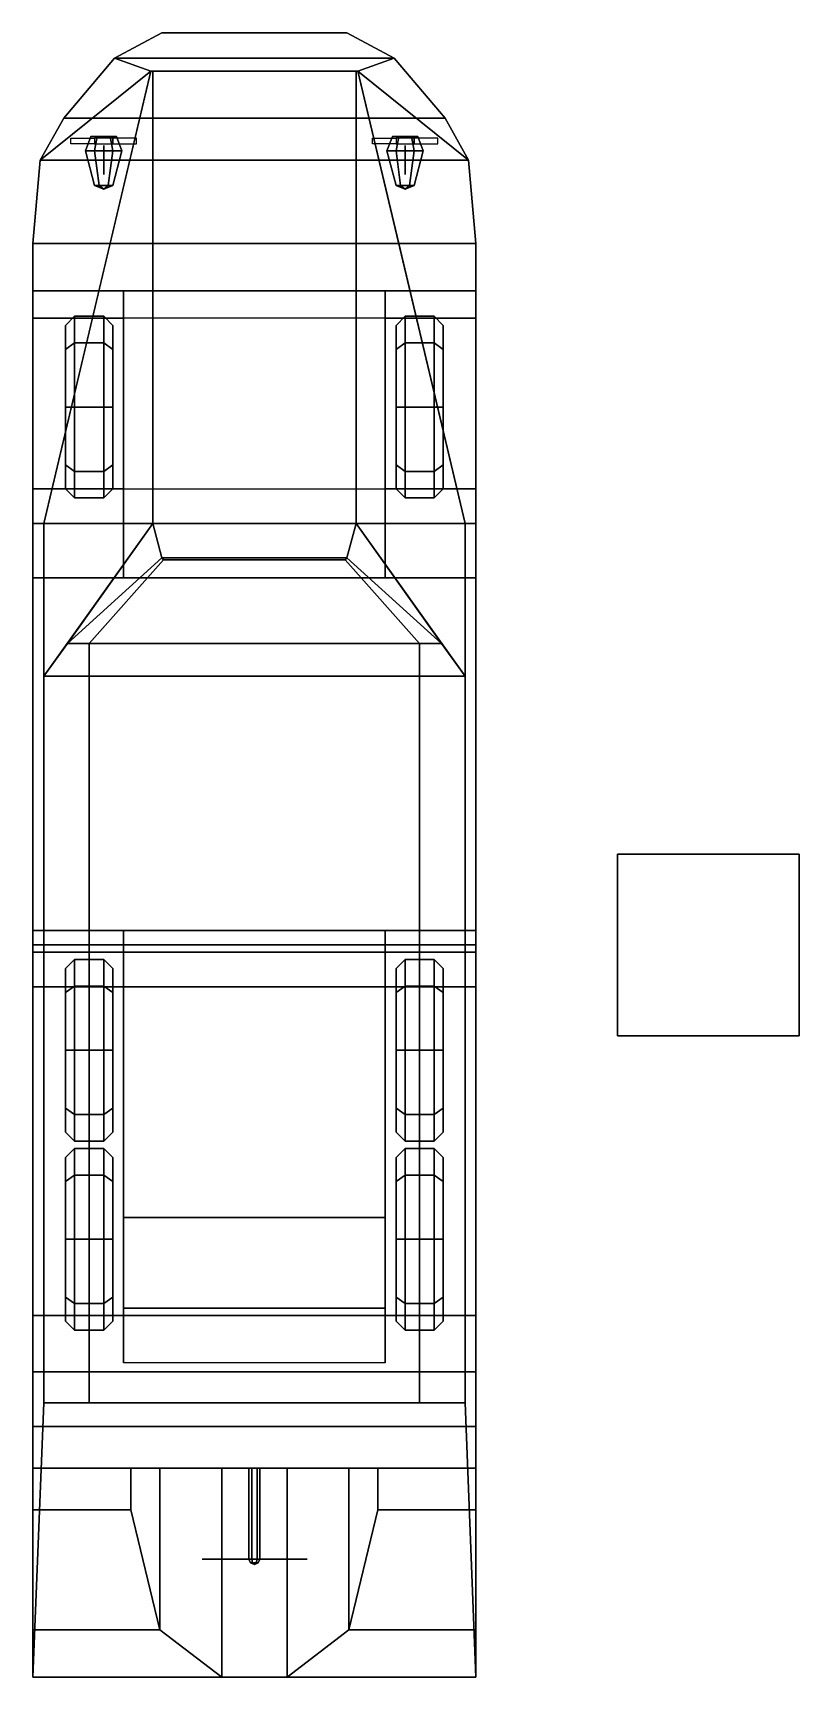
# Model space of a CAD drawing. Header units: millimetres. Extents: x -1.22 to 3, y -4.53 to 4.52.
import ezdxf

# ---------------------------------------------------------------- set-up
doc = ezdxf.new("R2010")
doc.units = ezdxf.units.MM
for name, color, linetype in [('propeller', 1, 'Continuous'), ('tent', 3, 'Continuous'), ('wheels', 2, 'Continuous')]:
    doc.layers.add(name, color=color, linetype=linetype)

msp = doc.modelspace()

# ---------------------------------------------------------------- linework, layer by layer
for points in [[(-0.51, 4.52, 1.42), (-0.77, 4.38, 1.38), (-0.77, 4.38, 1.6), (-0.51, 4.52, 1.6)], [(-0.51, 4.52, 1.6), (-0.77, 4.38, 1.6), (0.77, 4.38, 1.6), (0.51, 4.52, 1.6)], [(0.51, 4.52, 1.6), (0.51, 4.52, 1.42), (-0.51, 4.52, 1.42), (-0.51, 4.52, 1.6)], [(0.77, 4.38, 1.6), (0.77, 4.38, 1.38), (0.51, 4.52, 1.42), (0.51, 4.52, 1.6)], [(-1.05, 4.05, 1.6), (-1.18, 3.82, 1.6), (-0.57, 4.31, 1.6), (-0.77, 4.38, 1.6)], [(-0.77, 4.38, 1.38), (-1.05, 4.05, 1.12), (-1.05, 4.05, 1.6), (-0.77, 4.38, 1.6)], [(0.77, 4.38, 1.38), (1.05, 4.05, 1.12), (-1.05, 4.05, 1.12), (-0.77, 4.38, 1.38)], [(0.77, 4.38, 1.6), (0.77, 4.38, 1.38), (-0.77, 4.38, 1.38), (-0.77, 4.38, 1.6)], [(-0.77, 4.38, 1.6), (-0.77, 4.38, 1.38), (0.77, 4.38, 1.38), (0.77, 4.38, 1.6)], [(-0.77, 4.38, 1.6), (-0.57, 4.31, 1.6), (0.57, 4.31, 1.6), (0.77, 4.38, 1.6)], [(0.77, 4.38, 1.6), (0.57, 4.31, 1.6), (1.18, 3.82, 1.6), (1.05, 4.05, 1.6)], [(1.05, 4.05, 1.6), (1.05, 4.05, 1.12), (0.77, 4.38, 1.38), (0.77, 4.38, 1.6)], [(-1.18, 3.82, 1.6), (-1.22, 3.36, 1.6), (-0.7951, 3.36, 1.6), (-0.57, 4.31, 1.6)], [(-0.57, 4.31, 1.6), (-1.16, 1.82, 1.6), (-0.56, 1.82, 1.9), (-0.56, 4.31, 1.65)], [(0.56, 4.31, 1.65), (0.57, 4.31, 1.6), (-0.57, 4.31, 1.6), (-0.56, 4.31, 1.65)], [(-0.56, 4.31, 1.65), (-0.56, 1.82, 1.9), (0.56, 1.82, 1.9), (0.56, 4.31, 1.65)], [(0.56, 1.82, 1.9), (1.16, 1.82, 1.6), (0.57, 4.31, 1.6), (0.56, 4.31, 1.65)], [(0.57, 4.31, 1.6), (0.7951, 3.36, 1.6), (1.22, 3.36, 1.6), (1.18, 3.82, 1.6)], [(-1.05, 4.05, 1.12), (-1.18, 3.82, 0.94), (-1.18, 3.82, 1.6), (-1.05, 4.05, 1.6)], [(1.05, 4.05, 1.12), (1.18, 3.82, 0.94), (-1.18, 3.82, 0.94), (-1.05, 4.05, 1.12)], [(1.18, 3.82, 1.6), (1.18, 3.82, 0.94), (1.05, 4.05, 1.12), (1.05, 4.05, 1.6)], [(-0.88, 3.91, 1.84), (-1.01, 3.91, 1.6), (-1.01, 3.94, 1.6), (-0.88, 3.94, 1.84)], [(-0.93, 3.87, 1.72), (-0.88, 3.87, 1.8066), (-0.865, 3.95, 1.7806), (-0.9, 3.95, 1.72)], [(-0.88, 3.87, 1.6334), (-0.93, 3.87, 1.72), (-0.9, 3.95, 1.72), (-0.865, 3.95, 1.6594)], [(-0.9, 3.95, 1.72), (-0.76, 3.95, 1.72), (-0.795, 3.95, 1.6594), (-0.865, 3.95, 1.6594)], [(-0.865, 3.95, 1.7806), (-0.795, 3.95, 1.7806), (-0.76, 3.95, 1.72), (-0.9, 3.95, 1.72)], [(-0.88, 3.87, 1.8066), (-0.78, 3.87, 1.8066), (-0.795, 3.95, 1.7806), (-0.865, 3.95, 1.7806)], [(-0.78, 3.87, 1.6334), (-0.88, 3.87, 1.6334), (-0.865, 3.95, 1.6594), (-0.795, 3.95, 1.6594)], [(-0.88, 3.91, 1.84), (-0.78, 3.91, 1.84), (-0.78, 3.94, 1.84), (-0.88, 3.94, 1.84)], [(-0.83, 3.77, 1.66), (-0.83, 3.74, 1.6), (-0.83, 3.9, 1.6), (-0.83, 3.9, 1.65)], [(-0.78, 3.87, 1.8066), (-0.73, 3.87, 1.72), (-0.76, 3.95, 1.72), (-0.795, 3.95, 1.7806)], [(-0.73, 3.87, 1.72), (-0.78, 3.87, 1.6334), (-0.795, 3.95, 1.6594), (-0.76, 3.95, 1.72)], [(-0.78, 3.91, 1.84), (-0.65, 3.91, 1.6), (-0.65, 3.94, 1.6), (-0.78, 3.94, 1.84)], [(0.78, 3.91, 1.84), (0.65, 3.91, 1.6), (0.65, 3.94, 1.6), (0.78, 3.94, 1.84)], [(0.78, 3.87, 1.6334), (0.73, 3.87, 1.72), (0.76, 3.95, 1.72), (0.795, 3.95, 1.6594)], [(0.73, 3.87, 1.72), (0.78, 3.87, 1.8066), (0.795, 3.95, 1.7806), (0.76, 3.95, 1.72)], [(0.795, 3.95, 1.7806), (0.865, 3.95, 1.7806), (0.9, 3.95, 1.72), (0.76, 3.95, 1.72)], [(0.76, 3.95, 1.72), (0.9, 3.95, 1.72), (0.865, 3.95, 1.6594), (0.795, 3.95, 1.6594)], [(0.88, 3.87, 1.6334), (0.78, 3.87, 1.6334), (0.795, 3.95, 1.6594), (0.865, 3.95, 1.6594)], [(0.78, 3.87, 1.8066), (0.88, 3.87, 1.8066), (0.865, 3.95, 1.7806), (0.795, 3.95, 1.7806)], [(0.78, 3.91, 1.84), (0.88, 3.91, 1.84), (0.88, 3.94, 1.84), (0.78, 3.94, 1.84)], [(0.83, 3.77, 1.66), (0.83, 3.74, 1.6), (0.83, 3.9, 1.6), (0.83, 3.9, 1.65)], [(0.93, 3.87, 1.72), (0.88, 3.87, 1.6334), (0.865, 3.95, 1.6594), (0.9, 3.95, 1.72)], [(0.88, 3.87, 1.8066), (0.93, 3.87, 1.72), (0.9, 3.95, 1.72), (0.865, 3.95, 1.7806)], [(0.88, 3.91, 1.84), (1.01, 3.91, 1.6), (1.01, 3.94, 1.6), (0.88, 3.94, 1.84)], [(-1.18, 3.82, 0.94), (-1.22, 3.36, 0.62), (-1.22, 3.36, 1.6), (-1.18, 3.82, 1.6)], [(1.18, 3.82, 0.94), (1.22, 3.36, 0.62), (-1.22, 3.36, 0.62), (-1.18, 3.82, 0.94)], [(-0.93, 3.87, 1.72), (-0.88, 3.87, 1.6334), (-0.855, 3.68, 1.6767), (-0.88, 3.68, 1.72)], [(-0.88, 3.87, 1.8066), (-0.93, 3.87, 1.72), (-0.88, 3.68, 1.72), (-0.855, 3.68, 1.7633)], [(-0.88, 3.87, 1.6334), (-0.78, 3.87, 1.6334), (-0.805, 3.68, 1.6767), (-0.855, 3.68, 1.6767)], [(-0.78, 3.87, 1.8066), (-0.88, 3.87, 1.8066), (-0.855, 3.68, 1.7633), (-0.805, 3.68, 1.7633)], [(-0.78, 3.87, 1.6334), (-0.73, 3.87, 1.72), (-0.78, 3.68, 1.72), (-0.805, 3.68, 1.6767)], [(-0.73, 3.87, 1.72), (-0.78, 3.87, 1.8066), (-0.805, 3.68, 1.7633), (-0.78, 3.68, 1.72)], [(0.78, 3.87, 1.8066), (0.73, 3.87, 1.72), (0.78, 3.68, 1.72), (0.805, 3.68, 1.7633)], [(0.73, 3.87, 1.72), (0.78, 3.87, 1.6334), (0.805, 3.68, 1.6767), (0.78, 3.68, 1.72)], [(0.88, 3.87, 1.8066), (0.78, 3.87, 1.8066), (0.805, 3.68, 1.7633), (0.855, 3.68, 1.7633)], [(0.78, 3.87, 1.6334), (0.88, 3.87, 1.6334), (0.855, 3.68, 1.6767), (0.805, 3.68, 1.6767)], [(0.93, 3.87, 1.72), (0.88, 3.87, 1.8066), (0.855, 3.68, 1.7633), (0.88, 3.68, 1.72)], [(0.88, 3.87, 1.6334), (0.93, 3.87, 1.72), (0.88, 3.68, 1.72), (0.855, 3.68, 1.6767)], [(1.22, 3.36, 1.6), (1.22, 3.36, 0.62), (1.18, 3.82, 0.94), (1.18, 3.82, 1.6)], [(-0.88, 3.68, 1.72), (-0.855, 3.68, 1.6767), (-0.83, 3.66, 1.72)], [(-0.855, 3.68, 1.7633), (-0.88, 3.68, 1.72), (-0.83, 3.66, 1.72)], [(-0.855, 3.68, 1.6767), (-0.805, 3.68, 1.6767), (-0.83, 3.66, 1.72)], [(-0.805, 3.68, 1.7633), (-0.855, 3.68, 1.7633), (-0.83, 3.66, 1.72)], [(-0.805, 3.68, 1.6767), (-0.78, 3.68, 1.72), (-0.83, 3.66, 1.72)], [(-0.78, 3.68, 1.72), (-0.805, 3.68, 1.7633), (-0.83, 3.66, 1.72)], [(0.805, 3.68, 1.7633), (0.78, 3.68, 1.72), (0.83, 3.66, 1.72)], [(0.78, 3.68, 1.72), (0.805, 3.68, 1.6767), (0.83, 3.66, 1.72)], [(0.855, 3.68, 1.7633), (0.805, 3.68, 1.7633), (0.83, 3.66, 1.72)], [(0.805, 3.68, 1.6767), (0.855, 3.68, 1.6767), (0.83, 3.66, 1.72)], [(0.88, 3.68, 1.72), (0.855, 3.68, 1.7633), (0.83, 3.66, 1.72)], [(0.855, 3.68, 1.6767), (0.88, 3.68, 1.72), (0.83, 3.66, 1.72)], [(-1.22, 3.36, 0.79), (-1.22, 3.1, 0.79), (-1.22, 2.95, 1.01), (-1.22, 3.36, 1.01)], [(-1.22, 3.36, 0.62), (-1.22, 3.1, 0.52), (-1.22, 3.1, 0.79), (-1.22, 3.36, 0.79)], [(1.22, 3.36, 0.62), (1.22, 3.1, 0.52), (-1.22, 3.1, 0.52), (-1.22, 3.36, 0.62)], [(-1.22, 3.36, 1.01), (-1.22, -4.27, 1.01), (-1.22, -4.27, 1.6), (-1.22, 3.36, 1.6)], [(-1.22, 3.36, 1.6), (-1.22, 1.82, 1.6), (-1.16, 1.82, 1.6), (-0.7951, 3.36, 1.6)], [(0.7951, 3.36, 1.6), (1.16, 1.82, 1.6), (1.22, 1.82, 1.6), (1.22, 3.36, 1.6)], [(1.22, 2.95, 1.01), (1.22, 3.1, 0.79), (1.22, 3.36, 0.79), (1.22, 3.36, 1.01)], [(1.22, 3.1, 0.79), (1.22, 3.1, 0.52), (1.22, 3.36, 0.62), (1.22, 3.36, 0.79)], [(1.22, -4.27, 1.6), (1.22, -4.27, 1.01), (1.22, 3.36, 1.01), (1.22, 3.36, 1.6)], [(-1.22, 2.95, 1.01), (-1.22, 3.1, 0.79), (1.22, 3.1, 0.79), (1.22, 2.95, 1.01)], [(-1.22, 3.1, 0.79), (-1.22, 3.1, 0.52), (1.22, 3.1, 0.52), (1.22, 3.1, 0.79)], [(-0.72, 3.1, 0.52), (-0.72, 1.52, 0.45), (-0.72, 2.01, 1.01), (-0.72, 3.1, 1.01)], [(0.72, 3.1, 0.52), (0.72, 1.52, 0.45), (-0.72, 1.52, 0.45), (-0.72, 3.1, 0.52)], [(0.72, 2.01, 1.01), (0.72, 1.52, 0.45), (0.72, 3.1, 0.52), (0.72, 3.1, 1.01)], [(-0.72, 2.95, 1.01), (-0.72, 2.01, 1.01), (-1.22, 2.01, 1.01), (-1.22, 2.95, 1.01)], [(1.22, 2.01, 1.01), (0.72, 2.01, 1.01), (0.72, 2.95, 1.01), (1.22, 2.95, 1.01)], [(-1.22, 1.52, 0.45), (-1.22, -0.42, 0.45), (-1.22, -0.42, 1.01), (-1.22, 2.01, 1.01)], [(1.22, 2.01, 1.01), (1.22, 1.52, 0.45), (-1.22, 1.52, 0.45), (-1.22, 2.01, 1.01)], [(1.22, -0.42, 1.01), (1.22, -0.42, 0.45), (1.22, 1.52, 0.45), (1.22, 2.01, 1.01)], [(-1.22, 1.82, 1.6), (-1.22, -4.53, 1.6), (-1.16, -3.02, 1.6), (-1.16, 1.82, 1.6)], [(-1.16, 1.82, 1.6), (-1.16, 0.98, 1.6), (-1.16, 0.98, 1.9), (-0.56, 1.82, 1.9)], [(-0.56, 1.82, 1.9), (-1.16, 0.98, 1.9), (-1.16, 0.98, 2.08), (-0.56, 1.82, 2.16)], [(-0.56, 1.82, 2.16), (-1.03, 1.16, 2.09), (-1.03, 1.16, 2.15), (-0.51, 1.63, 2.44)], [(0.51, 1.63, 2.44), (0.56, 1.82, 2.16), (-0.56, 1.82, 2.16), (-0.51, 1.63, 2.44)], [(0.56, 1.82, 2.16), (0.56, 1.82, 1.9), (-0.56, 1.82, 1.9), (-0.56, 1.82, 2.16)], [(1.03, 1.16, 2.15), (1.03, 1.16, 2.09), (0.56, 1.82, 2.16), (0.51, 1.63, 2.44)], [(1.16, 0.98, 1.9), (1.16, 0.98, 1.6), (1.16, 1.82, 1.6), (0.56, 1.82, 1.9)], [(1.16, 0.98, 2.08), (1.16, 0.98, 1.9), (0.56, 1.82, 1.9), (0.56, 1.82, 2.16)], [(1.16, 1.82, 1.6), (1.16, -3.02, 1.6), (1.22, -4.53, 1.6), (1.22, 1.82, 1.6)], [(1.22, 1.52, 0.45), (1.22, -0.42, 0.45), (-1.22, -0.42, 0.45), (-1.22, 1.52, 0.45)], [(-1.16, 0.98, 1.6), (-1.16, -3.02, 1.6), (-1.16, -3.02, 1.94), (-1.16, 0.98, 1.82)], [(1.16, -3.02, 1.94), (1.16, -3.02, 1.6), (1.16, 0.98, 1.6), (1.16, 0.98, 1.82)], [(3, 0, -2), (3, 0, -3), (2, 0, -3), (2, 0, -2)], [(3, 0, -3), (3, -1, -3), (2, -1, -3), (2, 0, -3)], [(2, 0, -3), (2, -1, -3), (2, -1, -2), (2, 0, -2)], [(2, 0, -2), (2, -1, -2), (3, -1, -2), (3, 0, -2)], [(3, -1, -2), (3, -1, -3), (3, 0, -3), (3, 0, -2)], [(-1.22, -0.42, 0.45), (-1.22, -0.5, 0.75), (-1.22, -0.54, 0.79), (-1.22, -0.42, 0.79)], [(-1.22, -0.42, 0.79), (-1.22, -0.54, 0.79), (-1.22, -0.73, 1.01), (-1.22, -0.42, 1.01)], [(1.22, -0.42, 0.45), (1.22, -0.5, 0.75), (-1.22, -0.5, 0.75), (-1.22, -0.42, 0.45)], [(-0.72, -0.42, 0.47), (-0.72, -2, 0.43), (-0.72, -2, 1.01), (-0.72, -0.42, 1.01)], [(0.72, -0.42, 0.47), (0.72, -2, 0.43), (-0.72, -2, 0.43), (-0.72, -0.42, 0.47)], [(0.72, -2, 1.01), (0.72, -2, 0.43), (0.72, -0.42, 0.47), (0.72, -0.42, 1.01)], [(1.22, -0.54, 0.79), (1.22, -0.5, 0.75), (1.22, -0.42, 0.45), (1.22, -0.42, 0.79)], [(1.22, -0.73, 1.01), (1.22, -0.54, 0.79), (1.22, -0.42, 0.79), (1.22, -0.42, 1.01)], [(-1.22, -0.54, 0.79), (-1.22, -0.5, 0.75), (1.22, -0.5, 0.75), (1.22, -0.54, 0.79)], [(-1.22, -0.73, 1.01), (-1.22, -0.54, 0.79), (1.22, -0.54, 0.79), (1.22, -0.73, 1.01)], [(-1.22, -2.54, 1.01), (-1.22, -0.73, 1.01), (1.22, -0.73, 1.01), (1.22, -2.54, 1.01)], [(2, -1, -2), (2, -1, -3), (3, -1, -3), (3, -1, -2)], [(-0.72, -2, 0.43), (-0.72, -2.5, 0.65), (-0.72, -2.5, 1.01), (-0.72, -2, 1.01)], [(0.72, -2, 0.43), (0.72, -2.5, 0.65), (-0.72, -2.5, 0.65), (-0.72, -2, 0.43)], [(0.72, -2.5, 1.01), (0.72, -2.5, 0.65), (0.72, -2, 0.43), (0.72, -2, 1.01)], [(-0.72, -2.5, 0.65), (-0.72, -2.8, 0.65), (-0.72, -2.54, 1.01), (-0.72, -2.5, 1.01)], [(0.72, -2.5, 0.65), (0.72, -2.8, 0.65), (-0.72, -2.8, 0.65), (-0.72, -2.5, 0.65)], [(0.72, -2.54, 1.01), (0.72, -2.8, 0.65), (0.72, -2.5, 0.65), (0.72, -2.5, 1.01)], [(-1.22, -2.85, 0.58), (-1.22, -3.15, 0.46), (-1.22, -3.15, 1.01), (-1.22, -2.54, 1.01)], [(1.22, -2.54, 1.01), (1.22, -2.85, 0.58), (-1.22, -2.85, 0.58), (-1.22, -2.54, 1.01)], [(1.22, -3.15, 1.01), (1.22, -3.15, 0.46), (1.22, -2.85, 0.58), (1.22, -2.54, 1.01)], [(1.22, -2.85, 0.58), (1.22, -3.15, 0.46), (-1.22, -3.15, 0.46), (-1.22, -2.85, 0.58)], [(1.16, -3.02, 1.6), (-1.16, -3.02, 1.6), (-1.22, -4.53, 1.6), (1.22, -4.53, 1.6)], [(-1.16, -3.02, 1.94), (-1.16, -3.02, 1.6), (1.16, -3.02, 1.6), (1.16, -3.02, 1.94)], [(-1.22, -3.15, 0.46), (-1.22, -3.38, 0.46), (-1.22, -3.38, 1.01), (-1.22, -3.15, 1.01)], [(1.22, -3.15, 0.46), (1.22, -3.38, 0.46), (-1.22, -3.38, 0.46), (-1.22, -3.15, 0.46)], [(1.22, -3.38, 1.01), (1.22, -3.38, 0.46), (1.22, -3.15, 0.46), (1.22, -3.15, 1.01)], [(-1.22, -3.38, 0.46), (-1.22, -3.61, 0.53), (-1.22, -4.27, 1.01), (-1.22, -3.38, 1.01)], [(-0.68, -3.38, 0.46), (-0.68, -3.61, 0.53), (-1.22, -3.61, 0.53), (-1.22, -3.38, 0.46)], [(-0.68, -3.61, 0.53), (-0.68, -3.61, 0.53), (-0.68, -3.38, 0.46), (-0.68, -3.38, 0.53)], [(-0.52, -4.27, 1.01), (-0.68, -3.61, 0.53), (-0.68, -3.38, 0.53), (-0.52, -3.38, 1.01)], [(0.52, -3.38, 1.01), (-0.52, -3.38, 1.01), (-0.68, -3.38, 0.53), (0.68, -3.38, 0.53)], [(0.68, -3.38, 0.53), (-0.68, -3.38, 0.53), (-0.68, -3.38, 0.46), (0.68, -3.38, 0.46)], [(-0.18, -4.53, 1.19), (-0.52, -4.27, 1.01), (-0.52, -3.38, 1.01), (-0.18, -3.38, 1.19)], [(0.18, -3.38, 1.19), (-0.18, -3.38, 1.19), (-0.52, -3.38, 1.01), (0.52, -3.38, 1.01)], [(0.18, -4.53, 1.19), (-0.18, -4.53, 1.19), (-0.18, -3.38, 1.19), (0.18, -3.38, 1.19)], [(0.52, -4.27, 1.01), (0.18, -4.53, 1.19), (0.18, -3.38, 1.19), (0.52, -3.38, 1.01)], [(0.52, -4.27, 1.01), (0.52, -3.38, 1.01), (0.68, -3.38, 0.53), (0.68, -3.61, 0.53)], [(1.22, -3.38, 0.46), (1.22, -3.61, 0.53), (0.68, -3.61, 0.53), (0.68, -3.38, 0.46)], [(0.68, -3.61, 0.53), (0.68, -3.38, 0.53), (0.68, -3.38, 0.46), (0.68, -3.61, 0.53)], [(1.22, -4.27, 1.01), (1.22, -3.61, 0.53), (1.22, -3.38, 0.46), (1.22, -3.38, 1.01)], [(-1.22, -4.27, 1.01), (-1.22, -3.61, 0.53), (-0.68, -3.61, 0.53), (-0.52, -4.27, 1.01)], [(0.52, -4.27, 1.01), (0.68, -3.61, 0.53), (1.22, -3.61, 0.53), (1.22, -4.27, 1.01)], [(-1.22, -4.27, 1.01), (-1.22, -4.53, 1.19), (-1.22, -4.53, 1.6), (-1.22, -4.27, 1.6)], [(-0.52, -4.27, 1.01), (-0.18, -4.53, 1.19), (-1.22, -4.53, 1.19), (-1.22, -4.27, 1.01)], [(1.22, -4.27, 1.01), (1.22, -4.53, 1.19), (0.18, -4.53, 1.19), (0.52, -4.27, 1.01)], [(1.22, -4.53, 1.6), (1.22, -4.53, 1.19), (1.22, -4.27, 1.01), (1.22, -4.27, 1.6)], [(-1.22, -4.53, 1.6), (-1.22, -4.53, 1.19), (1.22, -4.53, 1.19), (1.22, -4.53, 1.6)]]:
    msp.add_3dface(points)
at = {"layer": 'propeller'}
for points in [[(-0.015, -3.38, 0.906), (-0.03, -3.38, 0.88), (-0.03, -3.88, 0.88), (-0.015, -3.88, 0.906)], [(-0.03, -3.38, 0.88), (-0.015, -3.38, 0.854), (-0.015, -3.88, 0.854), (-0.03, -3.88, 0.88)], [(0.015, -3.38, 0.906), (-0.015, -3.38, 0.906), (-0.015, -3.88, 0.906), (0.015, -3.88, 0.906)], [(-0.015, -3.38, 0.854), (0.015, -3.38, 0.854), (0.015, -3.88, 0.854), (-0.015, -3.88, 0.854)], [(0.03, -3.38, 0.88), (0.015, -3.38, 0.906), (0.015, -3.88, 0.906), (0.03, -3.88, 0.88)], [(0.015, -3.38, 0.854), (0.03, -3.38, 0.88), (0.03, -3.88, 0.88), (0.015, -3.88, 0.854)], [(-0.2872, -3.88, 1.0375), (-0.2229, -3.88, 1.0861), (-0.2245, -3.88, 0.8889), (-0.2832, -3.88, 0.9705)], [(-0.2229, -3.88, 1.0861), (-0.146, -3.88, 1.0728), (-0.0883, -3.88, 0.9329), (-0.2245, -3.88, 0.8889)], [(-0.146, -3.88, 1.0728), (-0.0513, -3.88, 0.9889), (0.0087, -3.88, 0.885), (-0.0883, -3.88, 0.9329)], [(-0.0671, -3.88, 0.5839), (-0.094, -3.88, 0.6572), (-0.0017, -3.88, 0.7771), (0.1045, -3.88, 0.6811)], [(-0.094, -3.88, 0.6572), (-0.0687, -3.88, 0.7811), (-0.0087, -3.88, 0.885), (-0.0017, -3.88, 0.7771)], [(0.0072, -3.88, 0.5525), (-0.0671, -3.88, 0.5839), (0.1045, -3.88, 0.6811), (0.0632, -3.88, 0.5895)], [(-0.0212, -3.9012, 0.88), (-0.03, -3.88, 0.88), (-0.015, -3.88, 0.854), (-0.0106, -3.9012, 0.8616)], [(-0.0106, -3.9012, 0.8984), (-0.015, -3.88, 0.906), (-0.03, -3.88, 0.88), (-0.0212, -3.9012, 0.88)], [(-0.0106, -3.9012, 0.8616), (-0.015, -3.88, 0.854), (0.015, -3.88, 0.854), (0.0106, -3.9012, 0.8616)], [(0.0106, -3.9012, 0.8984), (0.015, -3.88, 0.906), (-0.015, -3.88, 0.906), (-0.0106, -3.9012, 0.8984)], [(0.24, -3.88, 0.91), (0.12, -3.88, 0.87), (0, -3.88, 0.87), (0.09, -3.88, 0.93)], [(0.0106, -3.9012, 0.8616), (0.015, -3.88, 0.854), (0.03, -3.88, 0.88), (0.0212, -3.9012, 0.88)], [(0.0212, -3.9012, 0.88), (0.03, -3.88, 0.88), (0.015, -3.88, 0.906), (0.0106, -3.9012, 0.8984)], [(0.29, -3.88, 0.97), (0.24, -3.88, 0.91), (0.09, -3.88, 0.93), (0.12, -3.88, 1.07)], [(0.28, -3.88, 1.05), (0.29, -3.88, 0.97), (0.12, -3.88, 1.07), (0.22, -3.88, 1.08)], [(0, -3.91, 0.88), (-0.0212, -3.9012, 0.88), (-0.0106, -3.9012, 0.8616), (0, -3.91, 0.88)], [(0, -3.91, 0.88), (-0.0106, -3.9012, 0.8984), (-0.0212, -3.9012, 0.88), (0, -3.91, 0.88)], [(0, -3.91, 0.88), (-0.0106, -3.9012, 0.8616), (0.0106, -3.9012, 0.8616), (0, -3.91, 0.88)], [(0, -3.91, 0.88), (0.0106, -3.9012, 0.8984), (-0.0106, -3.9012, 0.8984), (0, -3.91, 0.88)], [(0, -3.91, 0.88), (0.0106, -3.9012, 0.8616), (0.0212, -3.9012, 0.88), (0, -3.91, 0.88)], [(0, -3.91, 0.88), (0.0212, -3.9012, 0.88), (0.0106, -3.9012, 0.8984), (0, -3.91, 0.88)]]:
    msp.add_3dface(points, dxfattribs=at)
at = {"layer": 'tent'}
for points in [[(-0.51, 1.63, 2.44), (-1.03, 1.16, 2.15), (-0.91, 1.16, 2.46), (-0.5, 1.62, 2.46)], [(0.5, 1.62, 2.46), (0.51, 1.63, 2.44), (-0.51, 1.63, 2.44), (-0.5, 1.62, 2.46)], [(0.91, 1.16, 2.46), (1.03, 1.16, 2.15), (0.51, 1.63, 2.44), (0.5, 1.62, 2.46)], [(-0.5, 1.62, 2.46), (-0.91, 1.16, 2.46), (0.91, 1.16, 2.46), (0.5, 1.62, 2.46)], [(-1.03, 1.16, 2.15), (-1.16, 0.98, 2.15), (-0.91, 0.98, 2.46), (-0.91, 1.16, 2.46)], [(-1.03, 1.16, 2.09), (-1.16, 0.98, 2.08), (-1.16, 0.98, 2.15), (-1.03, 1.16, 2.15)], [(-0.91, 1.16, 2.46), (-0.91, 0.98, 2.46), (0.91, 0.98, 2.46), (0.91, 1.16, 2.46)], [(0.91, 0.98, 2.46), (1.16, 0.98, 2.15), (1.03, 1.16, 2.15), (0.91, 1.16, 2.46)], [(1.16, 0.98, 2.15), (1.16, 0.98, 2.08), (1.03, 1.16, 2.09), (1.03, 1.16, 2.15)], [(-1.16, 0.98, 1.82), (-1.16, -3.02, 1.94), (-1.16, -3.02, 2.44), (-1.16, 0.98, 2.44)], [(1.16, 0.98, 2.44), (1.16, 0.98, 1.82), (-1.16, 0.98, 1.82), (-1.16, 0.98, 2.44)], [(-1.16, 0.98, 2.44), (-1.16, -3.02, 2.44), (-0.91, -3.02, 2.69), (-0.91, 0.98, 2.69)], [(0.91, 0.98, 2.69), (1.16, 0.98, 2.44), (-1.16, 0.98, 2.44), (-0.91, 0.98, 2.69)], [(-0.91, 0.98, 2.69), (-0.91, -3.02, 2.69), (0.91, -3.02, 2.69), (0.91, 0.98, 2.69)], [(0.91, -3.02, 2.69), (1.16, -3.02, 2.44), (1.16, 0.98, 2.44), (0.91, 0.98, 2.69)], [(1.16, -3.02, 2.44), (1.16, -3.02, 1.94), (1.16, 0.98, 1.82), (1.16, 0.98, 2.44)], [(-1.16, -3.02, 2.44), (-1.16, -3.02, 1.94), (1.16, -3.02, 1.94), (1.16, -3.02, 2.44)], [(-0.91, -3.02, 2.69), (-1.16, -3.02, 2.44), (1.16, -3.02, 2.44), (0.91, -3.02, 2.69)]]:
    msp.add_3dface(points, dxfattribs=at)
at = {"layer": 'wheels'}
for points in [[(-1.04, 2.7782, 0.1818), (-1.04, 2.91, 0.5), (-0.99, 2.96, 0.5), (-0.99, 2.8136, 0.1464)], [(-1.04, 2.91, 0.5), (-1.04, 2.7782, 0.8182), (-0.99, 2.8136, 0.8536), (-0.99, 2.96, 0.5)], [(-1.04, 2.91, 0.5), (-1.04, 2.1418, 0.1818), (-1.04, 2.01, 0.5), (-1.04, 2.7782, 0.8182)], [(-1.04, 2.7782, 0.1818), (-1.04, 2.46, 0.05), (-1.04, 2.1418, 0.1818), (-1.04, 2.91, 0.5)], [(-0.83, 2.96, 0.5), (-0.83, 2.8136, 0.1464), (-0.99, 2.8136, 0.1464), (-0.99, 2.96, 0.5)], [(-0.83, 2.8136, 0.8536), (-0.83, 2.96, 0.5), (-0.99, 2.96, 0.5), (-0.99, 2.8136, 0.8536)], [(-0.78, 2.91, 0.5), (-0.78, 2.7782, 0.1818), (-0.83, 2.8136, 0.1464), (-0.83, 2.96, 0.5)], [(-0.78, 2.7782, 0.8182), (-0.78, 2.91, 0.5), (-0.83, 2.96, 0.5), (-0.83, 2.8136, 0.8536)], [(-0.78, 2.01, 0.5), (-0.78, 2.7782, 0.1818), (-0.78, 2.91, 0.5), (-0.78, 2.1418, 0.8182)], [(-0.78, 2.1418, 0.8182), (-0.78, 2.91, 0.5), (-0.78, 2.7782, 0.8182), (-0.78, 2.46, 0.95)], [(0.78, 2.7782, 0.1818), (0.78, 2.91, 0.5), (0.83, 2.96, 0.5), (0.83, 2.8136, 0.1464)], [(0.78, 2.91, 0.5), (0.78, 2.7782, 0.8182), (0.83, 2.8136, 0.8536), (0.83, 2.96, 0.5)], [(0.78, 2.91, 0.5), (0.78, 2.1418, 0.1818), (0.78, 2.01, 0.5), (0.78, 2.7782, 0.8182)], [(0.78, 2.7782, 0.1818), (0.78, 2.46, 0.05), (0.78, 2.1418, 0.1818), (0.78, 2.91, 0.5)], [(0.99, 2.8136, 0.8536), (0.99, 2.96, 0.5), (0.83, 2.96, 0.5), (0.83, 2.8136, 0.8536)], [(0.99, 2.96, 0.5), (0.99, 2.8136, 0.1464), (0.83, 2.8136, 0.1464), (0.83, 2.96, 0.5)], [(1.04, 2.7782, 0.8182), (1.04, 2.91, 0.5), (0.99, 2.96, 0.5), (0.99, 2.8136, 0.8536)], [(1.04, 2.91, 0.5), (1.04, 2.7782, 0.1818), (0.99, 2.8136, 0.1464), (0.99, 2.96, 0.5)], [(1.04, 2.1418, 0.8182), (1.04, 2.91, 0.5), (1.04, 2.7782, 0.8182), (1.04, 2.46, 0.95)], [(1.04, 2.01, 0.5), (1.04, 2.7782, 0.1818), (1.04, 2.91, 0.5), (1.04, 2.1418, 0.8182)], [(-1.04, 2.46, 0.05), (-1.04, 2.7782, 0.1818), (-0.99, 2.8136, 0.1464), (-0.99, 2.46)], [(-1.04, 2.7782, 0.8182), (-1.04, 2.46, 0.95), (-0.99, 2.46, 1), (-0.99, 2.8136, 0.8536)], [(-0.83, 2.8136, 0.1464), (-0.83, 2.46), (-0.99, 2.46), (-0.99, 2.8136, 0.1464)], [(-0.83, 2.46, 1), (-0.83, 2.8136, 0.8536), (-0.99, 2.8136, 0.8536), (-0.99, 2.46, 1)], [(-0.78, 2.7782, 0.1818), (-0.78, 2.46, 0.05), (-0.83, 2.46), (-0.83, 2.8136, 0.1464)], [(-0.78, 2.46, 0.95), (-0.78, 2.7782, 0.8182), (-0.83, 2.8136, 0.8536), (-0.83, 2.46, 1)], [(0.78, 2.46, 0.05), (0.78, 2.7782, 0.1818), (0.83, 2.8136, 0.1464), (0.83, 2.46)], [(0.78, 2.7782, 0.8182), (0.78, 2.46, 0.95), (0.83, 2.46, 1), (0.83, 2.8136, 0.8536)], [(0.99, 2.46, 1), (0.99, 2.8136, 0.8536), (0.83, 2.8136, 0.8536), (0.83, 2.46, 1)], [(0.99, 2.8136, 0.1464), (0.99, 2.46), (0.83, 2.46), (0.83, 2.8136, 0.1464)], [(1.04, 2.46, 0.95), (1.04, 2.7782, 0.8182), (0.99, 2.8136, 0.8536), (0.99, 2.46, 1)], [(1.04, 2.7782, 0.1818), (1.04, 2.46, 0.05), (0.99, 2.46), (0.99, 2.8136, 0.1464)], [(-1.04, 2.7782, 0.8182), (-1.04, 2.01, 0.5), (-1.04, 2.1418, 0.8182), (-1.04, 2.46, 0.95)], [(-0.78, 2.1418, 0.1818), (-0.78, 2.46, 0.05), (-0.78, 2.7782, 0.1818), (-0.78, 2.01, 0.5)], [(0.78, 2.7782, 0.8182), (0.78, 2.01, 0.5), (0.78, 2.1418, 0.8182), (0.78, 2.46, 0.95)], [(1.04, 2.1418, 0.1818), (1.04, 2.46, 0.05), (1.04, 2.7782, 0.1818), (1.04, 2.01, 0.5)], [(-1.04, 2.1418, 0.1818), (-1.04, 2.46, 0.05), (-0.99, 2.46), (-0.99, 2.1064, 0.1464)], [(-1.04, 2.46, 0.95), (-1.04, 2.1418, 0.8182), (-0.99, 2.1064, 0.8536), (-0.99, 2.46, 1)], [(-0.83, 2.46), (-0.83, 2.1064, 0.1464), (-0.99, 2.1064, 0.1464), (-0.99, 2.46)], [(-0.83, 2.1064, 0.8536), (-0.83, 2.46, 1), (-0.99, 2.46, 1), (-0.99, 2.1064, 0.8536)], [(-0.78, 2.46, 0.05), (-0.78, 2.1418, 0.1818), (-0.83, 2.1064, 0.1464), (-0.83, 2.46)], [(-0.78, 2.1418, 0.8182), (-0.78, 2.46, 0.95), (-0.83, 2.46, 1), (-0.83, 2.1064, 0.8536)], [(0.78, 2.1418, 0.1818), (0.78, 2.46, 0.05), (0.83, 2.46), (0.83, 2.1064, 0.1464)], [(0.78, 2.46, 0.95), (0.78, 2.1418, 0.8182), (0.83, 2.1064, 0.8536), (0.83, 2.46, 1)], [(0.99, 2.1064, 0.8536), (0.99, 2.46, 1), (0.83, 2.46, 1), (0.83, 2.1064, 0.8536)], [(0.99, 2.46), (0.99, 2.1064, 0.1464), (0.83, 2.1064, 0.1464), (0.83, 2.46)], [(1.04, 2.1418, 0.8182), (1.04, 2.46, 0.95), (0.99, 2.46, 1), (0.99, 2.1064, 0.8536)], [(1.04, 2.46, 0.05), (1.04, 2.1418, 0.1818), (0.99, 2.1064, 0.1464), (0.99, 2.46)], [(-1.04, 2.01, 0.5), (-1.04, 2.1418, 0.1818), (-0.99, 2.1064, 0.1464), (-0.99, 1.96, 0.5)], [(-1.04, 2.1418, 0.8182), (-1.04, 2.01, 0.5), (-0.99, 1.96, 0.5), (-0.99, 2.1064, 0.8536)], [(-0.83, 2.1064, 0.1464), (-0.83, 1.96, 0.5), (-0.99, 1.96, 0.5), (-0.99, 2.1064, 0.1464)], [(-0.83, 1.96, 0.5), (-0.83, 2.1064, 0.8536), (-0.99, 2.1064, 0.8536), (-0.99, 1.96, 0.5)], [(-0.78, 2.1418, 0.1818), (-0.78, 2.01, 0.5), (-0.83, 1.96, 0.5), (-0.83, 2.1064, 0.1464)], [(-0.78, 2.01, 0.5), (-0.78, 2.1418, 0.8182), (-0.83, 2.1064, 0.8536), (-0.83, 1.96, 0.5)], [(0.78, 2.01, 0.5), (0.78, 2.1418, 0.1818), (0.83, 2.1064, 0.1464), (0.83, 1.96, 0.5)], [(0.78, 2.1418, 0.8182), (0.78, 2.01, 0.5), (0.83, 1.96, 0.5), (0.83, 2.1064, 0.8536)], [(0.99, 1.96, 0.5), (0.99, 2.1064, 0.8536), (0.83, 2.1064, 0.8536), (0.83, 1.96, 0.5)], [(0.99, 2.1064, 0.1464), (0.99, 1.96, 0.5), (0.83, 1.96, 0.5), (0.83, 2.1064, 0.1464)], [(1.04, 2.01, 0.5), (1.04, 2.1418, 0.8182), (0.99, 2.1064, 0.8536), (0.99, 1.96, 0.5)], [(1.04, 2.1418, 0.1818), (1.04, 2.01, 0.5), (0.99, 1.96, 0.5), (0.99, 2.1064, 0.1464)], [(-1.04, -0.7618, 0.1818), (-1.04, -0.63, 0.5), (-0.99, -0.58, 0.5), (-0.99, -0.7264, 0.1464)], [(-1.04, -0.63, 0.5), (-1.04, -0.7618, 0.8182), (-0.99, -0.7264, 0.8536), (-0.99, -0.58, 0.5)], [(-1.04, -0.7618, 0.1818), (-1.04, -1.08, 0.05), (-1.04, -1.3982, 0.1818), (-1.04, -0.63, 0.5)], [(-1.04, -0.63, 0.5), (-1.04, -1.3982, 0.1818), (-1.04, -1.53, 0.5), (-1.04, -0.7618, 0.8182)], [(-0.83, -0.58, 0.5), (-0.83, -0.7264, 0.1464), (-0.99, -0.7264, 0.1464), (-0.99, -0.58, 0.5)], [(-0.83, -0.7264, 0.8536), (-0.83, -0.58, 0.5), (-0.99, -0.58, 0.5), (-0.99, -0.7264, 0.8536)], [(-0.78, -0.63, 0.5), (-0.78, -0.7618, 0.1818), (-0.83, -0.7264, 0.1464), (-0.83, -0.58, 0.5)], [(-0.78, -0.7618, 0.8182), (-0.78, -0.63, 0.5), (-0.83, -0.58, 0.5), (-0.83, -0.7264, 0.8536)], [(-0.78, -1.53, 0.5), (-0.78, -0.7618, 0.1818), (-0.78, -0.63, 0.5), (-0.78, -1.3982, 0.8182)], [(-0.78, -1.3982, 0.8182), (-0.78, -0.63, 0.5), (-0.78, -0.7618, 0.8182), (-0.78, -1.08, 0.95)], [(0.78, -0.7618, 0.1818), (0.78, -0.63, 0.5), (0.83, -0.58, 0.5), (0.83, -0.7264, 0.1464)], [(0.78, -0.63, 0.5), (0.78, -0.7618, 0.8182), (0.83, -0.7264, 0.8536), (0.83, -0.58, 0.5)], [(0.78, -0.63, 0.5), (0.78, -1.3982, 0.1818), (0.78, -1.53, 0.5), (0.78, -0.7618, 0.8182)], [(0.78, -0.7618, 0.1818), (0.78, -1.08, 0.05), (0.78, -1.3982, 0.1818), (0.78, -0.63, 0.5)], [(0.99, -0.58, 0.5), (0.99, -0.7264, 0.1464), (0.83, -0.7264, 0.1464), (0.83, -0.58, 0.5)], [(0.99, -0.7264, 0.8536), (0.99, -0.58, 0.5), (0.83, -0.58, 0.5), (0.83, -0.7264, 0.8536)], [(1.04, -0.63, 0.5), (1.04, -0.7618, 0.1818), (0.99, -0.7264, 0.1464), (0.99, -0.58, 0.5)], [(1.04, -0.7618, 0.8182), (1.04, -0.63, 0.5), (0.99, -0.58, 0.5), (0.99, -0.7264, 0.8536)], [(1.04, -1.53, 0.5), (1.04, -0.7618, 0.1818), (1.04, -0.63, 0.5), (1.04, -1.3982, 0.8182)], [(1.04, -1.3982, 0.8182), (1.04, -0.63, 0.5), (1.04, -0.7618, 0.8182), (1.04, -1.08, 0.95)], [(-1.04, -1.08, 0.05), (-1.04, -0.7618, 0.1818), (-0.99, -0.7264, 0.1464), (-0.99, -1.08)], [(-1.04, -0.7618, 0.8182), (-1.04, -1.08, 0.95), (-0.99, -1.08, 1), (-0.99, -0.7264, 0.8536)], [(-1.04, -0.7618, 0.8182), (-1.04, -1.53, 0.5), (-1.04, -1.3982, 0.8182), (-1.04, -1.08, 0.95)], [(-0.83, -0.7264, 0.1464), (-0.83, -1.08), (-0.99, -1.08), (-0.99, -0.7264, 0.1464)], [(-0.83, -1.08, 1), (-0.83, -0.7264, 0.8536), (-0.99, -0.7264, 0.8536), (-0.99, -1.08, 1)], [(-0.78, -0.7618, 0.1818), (-0.78, -1.08, 0.05), (-0.83, -1.08), (-0.83, -0.7264, 0.1464)], [(-0.78, -1.08, 0.95), (-0.78, -0.7618, 0.8182), (-0.83, -0.7264, 0.8536), (-0.83, -1.08, 1)], [(-0.78, -1.3982, 0.1818), (-0.78, -1.08, 0.05), (-0.78, -0.7618, 0.1818), (-0.78, -1.53, 0.5)], [(0.78, -1.08, 0.05), (0.78, -0.7618, 0.1818), (0.83, -0.7264, 0.1464), (0.83, -1.08)], [(0.78, -0.7618, 0.8182), (0.78, -1.08, 0.95), (0.83, -1.08, 1), (0.83, -0.7264, 0.8536)], [(0.78, -0.7618, 0.8182), (0.78, -1.53, 0.5), (0.78, -1.3982, 0.8182), (0.78, -1.08, 0.95)], [(0.99, -0.7264, 0.1464), (0.99, -1.08), (0.83, -1.08), (0.83, -0.7264, 0.1464)], [(0.99, -1.08, 1), (0.99, -0.7264, 0.8536), (0.83, -0.7264, 0.8536), (0.83, -1.08, 1)], [(1.04, -0.7618, 0.1818), (1.04, -1.08, 0.05), (0.99, -1.08), (0.99, -0.7264, 0.1464)], [(1.04, -1.08, 0.95), (1.04, -0.7618, 0.8182), (0.99, -0.7264, 0.8536), (0.99, -1.08, 1)], [(1.04, -1.3982, 0.1818), (1.04, -1.08, 0.05), (1.04, -0.7618, 0.1818), (1.04, -1.53, 0.5)], [(-1.04, -1.3982, 0.1818), (-1.04, -1.08, 0.05), (-0.99, -1.08), (-0.99, -1.4336, 0.1464)], [(-1.04, -1.08, 0.95), (-1.04, -1.3982, 0.8182), (-0.99, -1.4336, 0.8536), (-0.99, -1.08, 1)], [(-0.83, -1.08), (-0.83, -1.4336, 0.1464), (-0.99, -1.4336, 0.1464), (-0.99, -1.08)], [(-0.83, -1.4336, 0.8536), (-0.83, -1.08, 1), (-0.99, -1.08, 1), (-0.99, -1.4336, 0.8536)], [(-0.78, -1.08, 0.05), (-0.78, -1.3982, 0.1818), (-0.83, -1.4336, 0.1464), (-0.83, -1.08)], [(-0.78, -1.3982, 0.8182), (-0.78, -1.08, 0.95), (-0.83, -1.08, 1), (-0.83, -1.4336, 0.8536)], [(0.78, -1.3982, 0.1818), (0.78, -1.08, 0.05), (0.83, -1.08), (0.83, -1.4336, 0.1464)], [(0.78, -1.08, 0.95), (0.78, -1.3982, 0.8182), (0.83, -1.4336, 0.8536), (0.83, -1.08, 1)], [(0.99, -1.08), (0.99, -1.4336, 0.1464), (0.83, -1.4336, 0.1464), (0.83, -1.08)], [(0.99, -1.4336, 0.8536), (0.99, -1.08, 1), (0.83, -1.08, 1), (0.83, -1.4336, 0.8536)], [(1.04, -1.08, 0.05), (1.04, -1.3982, 0.1818), (0.99, -1.4336, 0.1464), (0.99, -1.08)], [(1.04, -1.3982, 0.8182), (1.04, -1.08, 0.95), (0.99, -1.08, 1), (0.99, -1.4336, 0.8536)], [(-1.04, -1.53, 0.5), (-1.04, -1.3982, 0.1818), (-0.99, -1.4336, 0.1464), (-0.99, -1.58, 0.5)], [(-1.04, -1.3982, 0.8182), (-1.04, -1.53, 0.5), (-0.99, -1.58, 0.5), (-0.99, -1.4336, 0.8536)], [(-0.83, -1.4336, 0.1464), (-0.83, -1.58, 0.5), (-0.99, -1.58, 0.5), (-0.99, -1.4336, 0.1464)], [(-0.83, -1.58, 0.5), (-0.83, -1.4336, 0.8536), (-0.99, -1.4336, 0.8536), (-0.99, -1.58, 0.5)], [(-0.78, -1.3982, 0.1818), (-0.78, -1.53, 0.5), (-0.83, -1.58, 0.5), (-0.83, -1.4336, 0.1464)], [(-0.78, -1.53, 0.5), (-0.78, -1.3982, 0.8182), (-0.83, -1.4336, 0.8536), (-0.83, -1.58, 0.5)], [(0.78, -1.53, 0.5), (0.78, -1.3982, 0.1818), (0.83, -1.4336, 0.1464), (0.83, -1.58, 0.5)], [(0.78, -1.3982, 0.8182), (0.78, -1.53, 0.5), (0.83, -1.58, 0.5), (0.83, -1.4336, 0.8536)], [(0.99, -1.4336, 0.1464), (0.99, -1.58, 0.5), (0.83, -1.58, 0.5), (0.83, -1.4336, 0.1464)], [(0.99, -1.58, 0.5), (0.99, -1.4336, 0.8536), (0.83, -1.4336, 0.8536), (0.83, -1.58, 0.5)], [(1.04, -1.3982, 0.1818), (1.04, -1.53, 0.5), (0.99, -1.58, 0.5), (0.99, -1.4336, 0.1464)], [(1.04, -1.53, 0.5), (1.04, -1.3982, 0.8182), (0.99, -1.4336, 0.8536), (0.99, -1.58, 0.5)], [(-1.04, -1.8018, 0.1818), (-1.04, -1.67, 0.5), (-0.99, -1.62, 0.5), (-0.99, -1.7664, 0.1464)], [(-1.04, -1.67, 0.5), (-1.04, -1.8018, 0.8182), (-0.99, -1.7664, 0.8536), (-0.99, -1.62, 0.5)], [(-0.83, -1.62, 0.5), (-0.83, -1.7664, 0.1464), (-0.99, -1.7664, 0.1464), (-0.99, -1.62, 0.5)], [(-0.83, -1.7664, 0.8536), (-0.83, -1.62, 0.5), (-0.99, -1.62, 0.5), (-0.99, -1.7664, 0.8536)], [(-0.78, -1.67, 0.5), (-0.78, -1.8018, 0.1818), (-0.83, -1.7664, 0.1464), (-0.83, -1.62, 0.5)], [(-0.78, -1.8018, 0.8182), (-0.78, -1.67, 0.5), (-0.83, -1.62, 0.5), (-0.83, -1.7664, 0.8536)], [(0.78, -1.8018, 0.1818), (0.78, -1.67, 0.5), (0.83, -1.62, 0.5), (0.83, -1.7664, 0.1464)], [(0.78, -1.67, 0.5), (0.78, -1.8018, 0.8182), (0.83, -1.7664, 0.8536), (0.83, -1.62, 0.5)], [(0.99, -1.62, 0.5), (0.99, -1.7664, 0.1464), (0.83, -1.7664, 0.1464), (0.83, -1.62, 0.5)], [(0.99, -1.7664, 0.8536), (0.99, -1.62, 0.5), (0.83, -1.62, 0.5), (0.83, -1.7664, 0.8536)], [(1.04, -1.67, 0.5), (1.04, -1.8018, 0.1818), (0.99, -1.7664, 0.1464), (0.99, -1.62, 0.5)], [(1.04, -1.8018, 0.8182), (1.04, -1.67, 0.5), (0.99, -1.62, 0.5), (0.99, -1.7664, 0.8536)], [(-1.04, -1.67, 0.5), (-1.04, -2.4382, 0.1818), (-1.04, -2.57, 0.5), (-1.04, -1.8018, 0.8182)], [(-1.04, -1.8018, 0.1818), (-1.04, -2.12, 0.05), (-1.04, -2.4382, 0.1818), (-1.04, -1.67, 0.5)], [(-0.78, -2.57, 0.5), (-0.78, -1.8018, 0.1818), (-0.78, -1.67, 0.5), (-0.78, -2.4382, 0.8182)], [(-0.78, -2.4382, 0.8182), (-0.78, -1.67, 0.5), (-0.78, -1.8018, 0.8182), (-0.78, -2.12, 0.95)], [(0.78, -1.8018, 0.1818), (0.78, -2.12, 0.05), (0.78, -2.4382, 0.1818), (0.78, -1.67, 0.5)], [(0.78, -1.67, 0.5), (0.78, -2.4382, 0.1818), (0.78, -2.57, 0.5), (0.78, -1.8018, 0.8182)], [(1.04, -2.57, 0.5), (1.04, -1.8018, 0.1818), (1.04, -1.67, 0.5), (1.04, -2.4382, 0.8182)], [(1.04, -2.4382, 0.8182), (1.04, -1.67, 0.5), (1.04, -1.8018, 0.8182), (1.04, -2.12, 0.95)], [(-1.04, -2.12, 0.05), (-1.04, -1.8018, 0.1818), (-0.99, -1.7664, 0.1464), (-0.99, -2.12)], [(-1.04, -1.8018, 0.8182), (-1.04, -2.12, 0.95), (-0.99, -2.12, 1), (-0.99, -1.7664, 0.8536)], [(-1.04, -1.8018, 0.8182), (-1.04, -2.57, 0.5), (-1.04, -2.4382, 0.8182), (-1.04, -2.12, 0.95)], [(-0.83, -1.7664, 0.1464), (-0.83, -2.12), (-0.99, -2.12), (-0.99, -1.7664, 0.1464)], [(-0.83, -2.12, 1), (-0.83, -1.7664, 0.8536), (-0.99, -1.7664, 0.8536), (-0.99, -2.12, 1)], [(-0.78, -1.8018, 0.1818), (-0.78, -2.12, 0.05), (-0.83, -2.12), (-0.83, -1.7664, 0.1464)], [(-0.78, -2.12, 0.95), (-0.78, -1.8018, 0.8182), (-0.83, -1.7664, 0.8536), (-0.83, -2.12, 1)], [(-0.78, -2.4382, 0.1818), (-0.78, -2.12, 0.05), (-0.78, -1.8018, 0.1818), (-0.78, -2.57, 0.5)], [(0.78, -2.12, 0.05), (0.78, -1.8018, 0.1818), (0.83, -1.7664, 0.1464), (0.83, -2.12)], [(0.78, -1.8018, 0.8182), (0.78, -2.12, 0.95), (0.83, -2.12, 1), (0.83, -1.7664, 0.8536)], [(0.78, -1.8018, 0.8182), (0.78, -2.57, 0.5), (0.78, -2.4382, 0.8182), (0.78, -2.12, 0.95)], [(0.99, -1.7664, 0.1464), (0.99, -2.12), (0.83, -2.12), (0.83, -1.7664, 0.1464)], [(0.99, -2.12, 1), (0.99, -1.7664, 0.8536), (0.83, -1.7664, 0.8536), (0.83, -2.12, 1)], [(1.04, -1.8018, 0.1818), (1.04, -2.12, 0.05), (0.99, -2.12), (0.99, -1.7664, 0.1464)], [(1.04, -2.12, 0.95), (1.04, -1.8018, 0.8182), (0.99, -1.7664, 0.8536), (0.99, -2.12, 1)], [(1.04, -2.4382, 0.1818), (1.04, -2.12, 0.05), (1.04, -1.8018, 0.1818), (1.04, -2.57, 0.5)], [(-1.04, -2.4382, 0.1818), (-1.04, -2.12, 0.05), (-0.99, -2.12), (-0.99, -2.4736, 0.1464)], [(-1.04, -2.12, 0.95), (-1.04, -2.4382, 0.8182), (-0.99, -2.4736, 0.8536), (-0.99, -2.12, 1)], [(-0.83, -2.12), (-0.83, -2.4736, 0.1464), (-0.99, -2.4736, 0.1464), (-0.99, -2.12)], [(-0.83, -2.4736, 0.8536), (-0.83, -2.12, 1), (-0.99, -2.12, 1), (-0.99, -2.4736, 0.8536)], [(-0.78, -2.12, 0.05), (-0.78, -2.4382, 0.1818), (-0.83, -2.4736, 0.1464), (-0.83, -2.12)], [(-0.78, -2.4382, 0.8182), (-0.78, -2.12, 0.95), (-0.83, -2.12, 1), (-0.83, -2.4736, 0.8536)], [(0.78, -2.4382, 0.1818), (0.78, -2.12, 0.05), (0.83, -2.12), (0.83, -2.4736, 0.1464)], [(0.78, -2.12, 0.95), (0.78, -2.4382, 0.8182), (0.83, -2.4736, 0.8536), (0.83, -2.12, 1)], [(0.99, -2.12), (0.99, -2.4736, 0.1464), (0.83, -2.4736, 0.1464), (0.83, -2.12)], [(0.99, -2.4736, 0.8536), (0.99, -2.12, 1), (0.83, -2.12, 1), (0.83, -2.4736, 0.8536)], [(1.04, -2.12, 0.05), (1.04, -2.4382, 0.1818), (0.99, -2.4736, 0.1464), (0.99, -2.12)], [(1.04, -2.4382, 0.8182), (1.04, -2.12, 0.95), (0.99, -2.12, 1), (0.99, -2.4736, 0.8536)], [(-1.04, -2.57, 0.5), (-1.04, -2.4382, 0.1818), (-0.99, -2.4736, 0.1464), (-0.99, -2.62, 0.5)], [(-1.04, -2.4382, 0.8182), (-1.04, -2.57, 0.5), (-0.99, -2.62, 0.5), (-0.99, -2.4736, 0.8536)], [(-0.78, -2.4382, 0.1818), (-0.78, -2.57, 0.5), (-0.83, -2.62, 0.5), (-0.83, -2.4736, 0.1464)], [(-0.78, -2.57, 0.5), (-0.78, -2.4382, 0.8182), (-0.83, -2.4736, 0.8536), (-0.83, -2.62, 0.5)], [(0.78, -2.57, 0.5), (0.78, -2.4382, 0.1818), (0.83, -2.4736, 0.1464), (0.83, -2.62, 0.5)], [(0.78, -2.4382, 0.8182), (0.78, -2.57, 0.5), (0.83, -2.62, 0.5), (0.83, -2.4736, 0.8536)], [(1.04, -2.4382, 0.1818), (1.04, -2.57, 0.5), (0.99, -2.62, 0.5), (0.99, -2.4736, 0.1464)], [(1.04, -2.57, 0.5), (1.04, -2.4382, 0.8182), (0.99, -2.4736, 0.8536), (0.99, -2.62, 0.5)], [(-0.83, -2.4736, 0.1464), (-0.83, -2.62, 0.5), (-0.99, -2.62, 0.5), (-0.99, -2.4736, 0.1464)], [(-0.83, -2.62, 0.5), (-0.83, -2.4736, 0.8536), (-0.99, -2.4736, 0.8536), (-0.99, -2.62, 0.5)], [(0.99, -2.4736, 0.1464), (0.99, -2.62, 0.5), (0.83, -2.62, 0.5), (0.83, -2.4736, 0.1464)], [(0.99, -2.62, 0.5), (0.99, -2.4736, 0.8536), (0.83, -2.4736, 0.8536), (0.83, -2.62, 0.5)]]:
    msp.add_3dface(points, dxfattribs=at)

doc.saveas('drawing.dxf')
